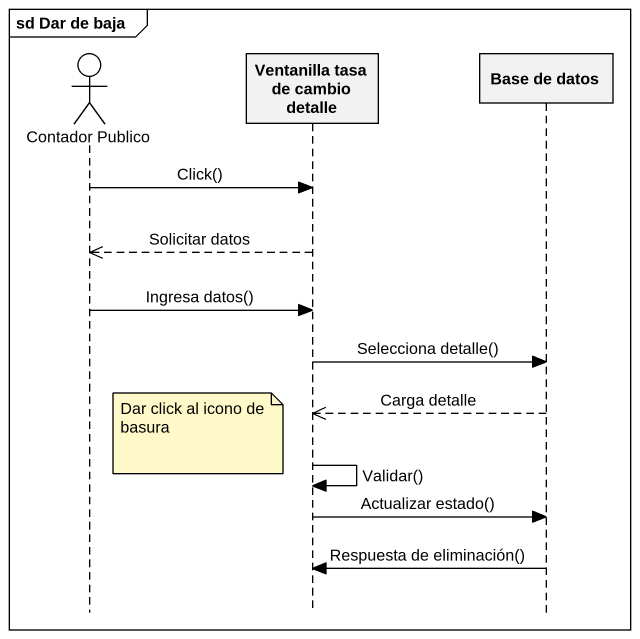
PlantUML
@startuml
mainframe sd Dar de baja
hide footbox
actor "Contador Publico" as Contador_Publico
participant "Ventanilla tasa de cambio detalle" as Ventanilla_tasa_de_cambio
participant "Base de datos" as Base_de_datos

Contador_Publico -> Ventanilla_tasa_de_cambio : Click()
Ventanilla_tasa_de_cambio -->> Contador_Publico : Solicitar datos
Contador_Publico -> Ventanilla_tasa_de_cambio : Ingresa datos()
Ventanilla_tasa_de_cambio -> Base_de_datos : Selecciona detalle()
Base_de_datos -->> Ventanilla_tasa_de_cambio : Carga detalle
note right of Contador_Publico : Dar click al icono de basura
Ventanilla_tasa_de_cambio -> Ventanilla_tasa_de_cambio : Validar()
Ventanilla_tasa_de_cambio -> Base_de_datos : Actualizar estado()
Base_de_datos -> Ventanilla_tasa_de_cambio : Respuesta de eliminación()
@enduml
